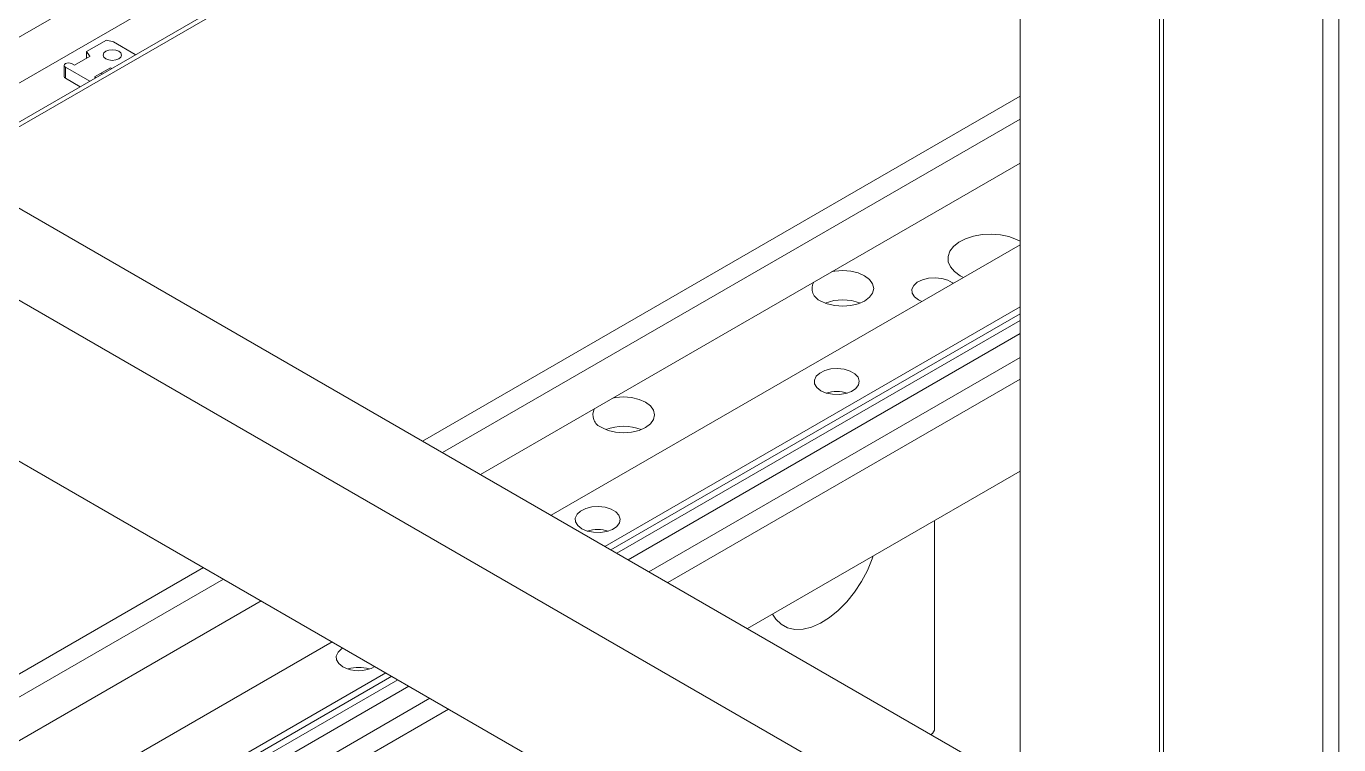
# Model space of a CAD drawing. Header units: millimetres. Extents: x 169 to 14583, y -399 to 10804.
# Drawn here: x 11541.9 to 11774.9, y 7415.4 to 7542.9 of the extents above; entities that cross this region are included whole.
import ezdxf

# ---------------------------------------------------------------- set-up
doc = ezdxf.new("R2010")
doc.units = ezdxf.units.MM
doc.header["$LTSCALE"] = 35

msp = doc.modelspace()

# ---------------------------------------------------------------- linework, layer by layer
at = {"color": 7, "linetype": 'Continuous', "lineweight": 18}
for p, q in [((11718.308, 7391.709), (11718.308, 7884.647)), ((11772.048, 7294.927), (11772.048, 7883.835)), ((11774.877, 7878.12), (11774.877, 7297.659)), ((11743.057, 7387.629), (11743.057, 7779.316)), ((11743.764, 7387.221), (11743.764, 7779.8)), ((11708.844, 7622.982), (11527.409, 7518.241)), ((11709.576, 7622.559), (11528.141, 7517.819)), ((11521.429, 7521.693), (11693.312, 7620.919)), ((11426.273, 7576.626), (11718.308, 7408.037)), ((11412.131, 7568.461), (11718.308, 7391.709)), ((11568.048, 7556.771), (11514.357, 7525.776)), ((11718.308, 7363.13), (11412.131, 7539.883)), ((11552.61, 7538.387), (11556.145, 7540.428)), ((11553.175, 7537.652), (11552.61, 7538.387)), ((11552.61, 7538.387), (11552.61, 7537.184)), ((11556.145, 7540.428), (11557.418, 7540.102)), ((11557.418, 7540.102), (11561.236, 7537.897)), ((11548.678, 7535.938), (11548.678, 7533.978)), ((11549.958, 7536.244), (11550.469, 7535.949)), ((11553.298, 7537.582), (11550.469, 7535.949)), ((11553.175, 7537.652), (11553.298, 7537.582)), ((11553.175, 7537.652), (11553.175, 7537.511)), ((11561.236, 7537.897), (11561.304, 7537.809)), ((11553.215, 7533.139), (11548.897, 7535.632)), ((11548.897, 7535.632), (11548.897, 7533.672)), ((11551.518, 7532.159), (11548.897, 7533.672)), ((11554.043, 7533.886), (11556.871, 7535.519)), ((11554.043, 7533.886), (11554.276, 7533.752)), ((11555.174, 7534.539), (11555.407, 7534.404)), ((11556.871, 7535.519), (11556.994, 7535.448)), ((11557.147, 7535.409), (11556.994, 7535.448)), ((11556.994, 7535.321), (11556.994, 7535.448)), ((11718.308, 7530.448), (11612.286, 7469.242)), ((11718.308, 7526.365), (11615.822, 7467.201)), ((11718.308, 7518.608), (11622.541, 7463.323)), ((11718.308, 7504.113), (11635.095, 7456.075)), ((11707.702, 7498.601), (11708.257, 7498.311)), ((11718.308, 7493.092), (11644.641, 7450.565)), ((11718.308, 7491.867), (11645.702, 7449.952)), ((11718.308, 7490.642), (11646.763, 7449.34)), ((11718.308, 7488.356), (11648.743, 7448.196)), ((11718.308, 7484.069), (11652.456, 7446.053)), ((11718.308, 7480.231), (11655.78, 7444.134)), ((11718.308, 7463.901), (11669.924, 7435.969)), ((11703.106, 7417.967), (11703.106, 7455.124)), ((11573.391, 7446.789), (11466.225, 7384.923)), ((11576.927, 7444.748), (11467.993, 7381.861)), ((11583.646, 7440.869), (11469.407, 7374.92)), ((11596.2, 7433.622), (11497.161, 7376.448)), ((11605.746, 7428.111), (11506.707, 7370.937)), ((11606.807, 7427.499), (11507.237, 7370.018)), ((11607.868, 7426.886), (11507.237, 7368.793)), ((11609.848, 7425.743), (11505.116, 7365.282)), ((11616.885, 7421.681), (11458.8, 7330.421)), ((11613.561, 7423.6), (11507.237, 7362.22)), ((11616.885, 7421.681), (11507.237, 7358.382)), ((11702.46, 7417.186), (11702.752, 7417.355)), ((11702.752, 7417.355), (11703.106, 7417.967))]:
    msp.add_line(p, q, dxfattribs=at)
at = {"color": 7, "linetype": 'Continuous', "lineweight": 18, "flags": 128}
for points in [[(11556.039, 7538.448), (11555.681, 7538.139), (11555.556, 7537.775), (11555.681, 7537.41), (11556.039, 7537.101), (11556.574, 7536.895), (11557.206, 7536.822), (11557.837, 7536.895), (11558.373, 7537.101), (11558.73, 7537.41), (11558.856, 7537.775), (11558.73, 7538.139), (11558.373, 7538.448), (11557.837, 7538.655), (11557.206, 7538.727), (11556.574, 7538.655), (11556.039, 7538.448)], [(11718.308, 7504.724), (11717.704, 7505.037), (11716.337, 7505.541), (11714.815, 7505.864), (11713.208, 7505.99), (11711.592, 7505.914), (11710.041, 7505.639), (11708.63, 7505.179), (11707.422, 7504.553), (11706.476, 7503.793), (11705.835, 7502.933), (11705.53, 7502.013), (11705.574, 7501.078), (11705.965, 7500.169), (11706.686, 7499.33), (11707.702, 7498.601)], [(11682.953, 7494.11), (11684.092, 7493.606), (11685.419, 7493.289), (11686.842, 7493.18), (11688.266, 7493.289), (11689.592, 7493.606), (11690.731, 7494.11), (11691.605, 7494.768), (11692.155, 7495.534), (11692.342, 7496.355), (11692.155, 7497.177), (11691.605, 7497.943), (11690.731, 7498.601), (11689.592, 7499.105), (11688.266, 7499.422), (11686.842, 7499.531), (11685.419, 7499.422), (11684.912, 7499.329)], [(11700.856, 7494.038), (11700.277, 7494.314), (11699.569, 7494.868), (11699.175, 7495.518), (11699.131, 7496.206), (11699.439, 7496.871), (11700.074, 7497.453), (11700.977, 7497.902), (11702.07, 7498.178), (11703.255, 7498.255), (11704.427, 7498.127), (11705.481, 7497.805), (11706.324, 7497.318), (11706.413, 7497.246)], [(11682.953, 7478.192), (11683.912, 7477.784), (11685.038, 7477.556), (11686.229, 7477.531), (11687.381, 7477.709), (11688.391, 7478.075), (11689.168, 7478.597), (11689.645, 7479.228), (11689.779, 7479.912), (11689.557, 7480.588), (11689, 7481.196), (11688.157, 7481.683), (11687.103, 7482.005), (11685.931, 7482.133), (11684.746, 7482.056), (11683.653, 7481.78), (11682.75, 7481.331), (11682.115, 7480.749), (11681.807, 7480.084), (11681.851, 7479.396), (11682.245, 7478.746), (11682.953, 7478.192)], [(11644.062, 7471.659), (11645.201, 7471.155), (11646.528, 7470.837), (11647.951, 7470.729), (11649.375, 7470.837), (11650.701, 7471.155), (11651.84, 7471.659), (11652.714, 7472.317), (11653.264, 7473.082), (11653.451, 7473.904), (11653.264, 7474.726), (11652.714, 7475.492), (11651.84, 7476.149), (11650.701, 7476.654), (11649.375, 7476.971), (11647.951, 7477.079), (11646.528, 7476.971), (11646.021, 7476.877)], [(11640.527, 7453.7), (11641.486, 7453.291), (11642.611, 7453.064), (11643.803, 7453.038), (11644.955, 7453.216), (11645.964, 7453.583), (11646.742, 7454.104), (11647.219, 7454.735), (11647.352, 7455.419), (11647.131, 7456.096), (11646.573, 7456.704), (11645.73, 7457.191), (11644.676, 7457.513), (11643.505, 7457.64), (11642.32, 7457.563), (11641.227, 7457.288), (11640.323, 7456.839), (11639.689, 7456.256), (11639.38, 7455.591), (11639.425, 7454.904), (11639.819, 7454.254), (11640.527, 7453.7)], [(11692.253, 7448.859), (11692.072, 7448.337), (11691.221, 7446.29), (11690.164, 7444.304), (11688.93, 7442.428), (11687.55, 7440.711), (11686.061, 7439.199), (11684.5, 7437.93), (11682.908, 7436.937), (11681.326, 7436.246), (11679.796, 7435.874), (11678.357, 7435.832), (11677.046, 7436.12), (11675.897, 7436.731), (11674.94, 7437.649), (11674.36, 7438.53)], [(11598.145, 7432.499), (11597.897, 7432.347), (11597.262, 7431.764), (11596.954, 7431.099), (11596.998, 7430.411), (11597.392, 7429.762), (11598.1, 7429.208)]]:
    msp.add_lwpolyline(points, dxfattribs=at)
at = {"color": 7, "linetype": 'Continuous', "lineweight": 18}
for centre, radius, start, end in [((11549.014, 7535.938), 0.327, 110.78342, 249.21658), ((11549.428, 7535.221), 1.153, 62.60967, 117.39033), ((11549.053, 7534.016), 0.377, 185.6948, 245.62534), ((11683.765, 7496.332), 2.365, 151.23202, 249.91286), ((11686.842, 7485.623), 8.7, 68.9509, 111.0491), ((11685.781, 7471.461), 6.594, 73.5275, 106.4725), ((11644.874, 7473.88), 2.365, 151.23202, 249.91286), ((11647.951, 7463.172), 8.7, 68.9509, 111.0491), ((11643.355, 7446.968), 6.594, 73.5275, 106.4725), ((11600.927, 7434.489), 5.99, 241.84171, 298.67852), ((11600.929, 7422.476), 6.594, 73.5275, 106.4725)]:
    msp.add_arc(centre, radius, start, end, dxfattribs=at)

doc.saveas('drawing.dxf')
